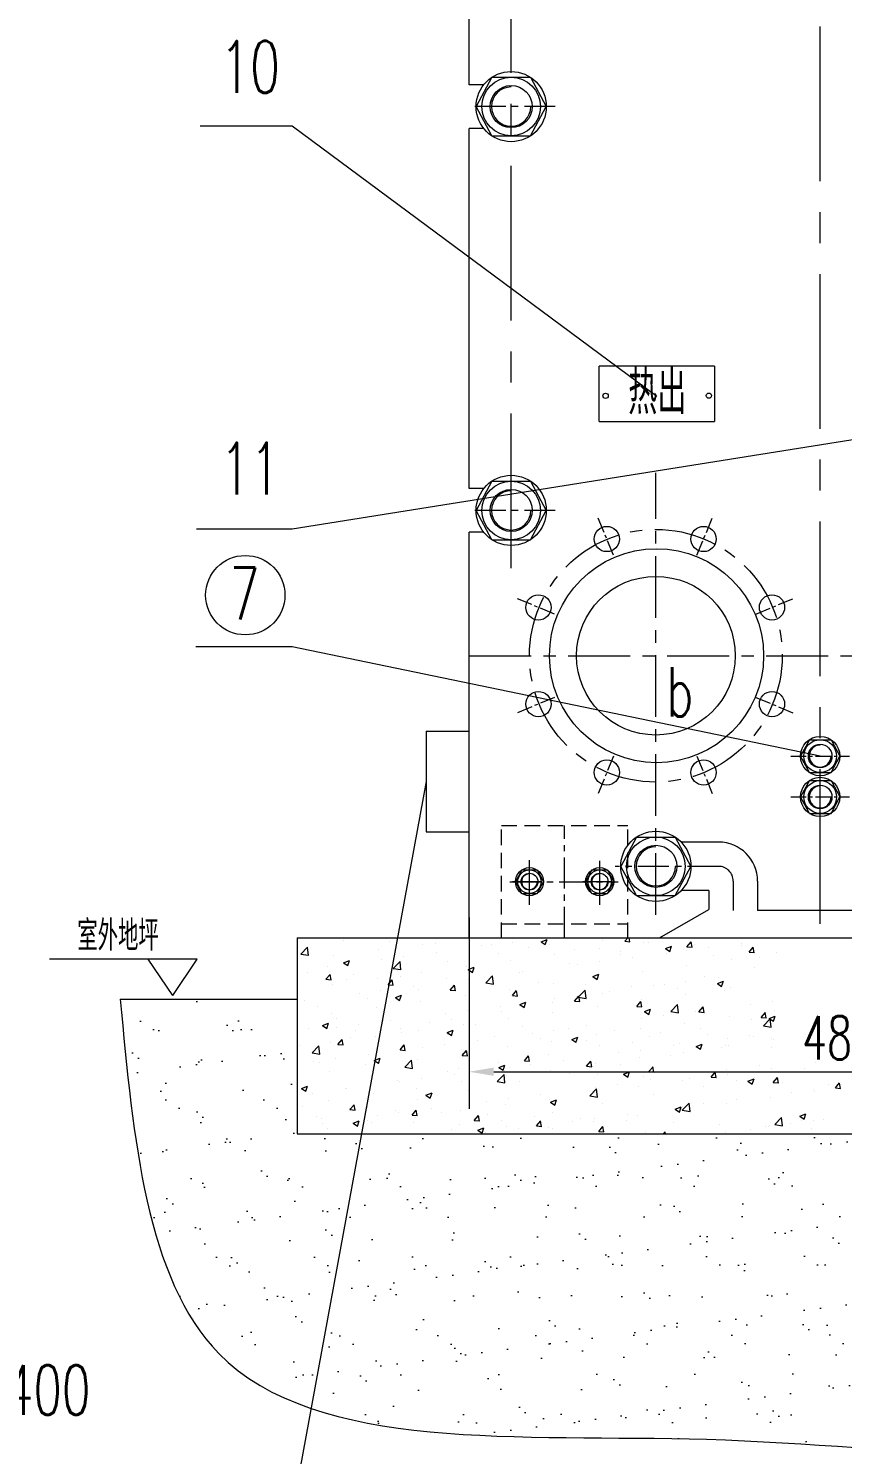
# Model space of a CAD drawing. Header units: millimetres. Extents: x -394 to 6212, y -2458 to 809.
# Drawn here: x 3484.4 to 3550.2, y -1760 to -1644.7 of the extents above; entities that cross this region are included whole.
import ezdxf

# ---------------------------------------------------------------- set-up
doc = ezdxf.new("R2010")
doc.units = ezdxf.units.MM
doc.header["$PDSIZE"] = -5
doc.linetypes.add('CENTERX2', pattern=[4, 2.5, -0.5, 0.5, -0.5])
doc.linetypes.add('HIDDEN', pattern=[0.375, 0.25, -0.125])
doc.layers.get('0').update_dxf_attribs({"lineweight": 18})
doc.layers.get('DEFPOINTS').update_dxf_attribs({"lineweight": 18})
for name, color, linetype, lineweight, true_color in [('1', 1, 'Continuous', 18, 0xff0000), ('2', 2, 'Continuous', 18, 0xffff00), ('3', 3, 'CENTERX2', 18, 0x00ff00), ('5', 6, 'HIDDEN', 18, 0xff00ff)]:
    doc.layers.add(name, color=color, linetype=linetype, lineweight=lineweight, true_color=true_color)
doc.styles.add('HZ', font='txt.shx', dxfattribs={"width": 0.67, "bigfont": 'hztxt.shx'})
doc.styles.get("Standard").update_dxf_attribs({"font": 'txt.shx', "bigfont": 'gbcbig.shx'})
doc.styles.add('STYLE1', font='txt.shx', dxfattribs={"width": 0.67, "bigfont": 'hztxt.shx'})
doc.dimstyles.new('ISO-25', dxfattribs={"dimtxt": 2.5, "dimasz": 2.5, "dimexe": 1.25, "dimexo": 0.625, "dimtad": 1, "dimtxsty": 'Standard', "dimcen": 2.5, "dimdle": 5, "dimadec": 0, "dimazin": 0, "dimtfac": 1, "dimtmove": 0, "dimatfit": 3, "dimfxl": 1, "dimlwd": -1, "dimlwe": -1, "dimarcsym": 0})

# ---------------------------------------------------------------- blocks, each defined once
blk = doc.blocks.new('*D368')
at = {"layer": '2', "color": 0}
for p, q in [((3520, -1716.58), (3520, -1732.04)), ((3576.7, -1716.58), (3576.7, -1732.04)), ((3522, -1729.04), (3574.7, -1729.04))]:
    blk.add_line(p, q, dxfattribs=at)
for points in [[(3522, -1728.7), (3522, -1729.37), (3520, -1729.04)], [(3574.7, -1728.7), (3574.7, -1729.37), (3576.7, -1729.04)]]:
    blk.add_solid(points, dxfattribs=at)
at = {"layer": 'DEFPOINTS', "color": 0}
for p in [(3520, -1716.52), (3576.7, -1716.52), (3576.7, -1729.04)]:
    blk.add_point(p, dxfattribs=at)
at = {"layer": '2', "color": 0, "insert": (3549.92, -1726.29), "char_height": 3.5, "attachment_point": 5, "style": 'HZ'}
blk.add_mtext('\\A1;480', dxfattribs=at)

msp = doc.modelspace()

# ---------------------------------------------------------------- hatches: boundary and pattern name
at = {"layer": '2'}
h = msp.add_hatch(dxfattribs=at)
h.set_pattern_fill('AR-SAND', color=256, scale=0.1, style=0)
h.set_pattern_definition([(37.5, (2525.191, -2369.4967), (-0.160003, 4.894132), [0, -3.8608, 0, -4.318, 0, -4.1275]), (7.5, (2525.191, -2369.497), (4.495233, 7.16825), [0, -2.0828, 0, -3.4798, 0, -1.3335]), (327.5, (2522.067, -2369.4967), (7.909924, 0.014372), [0, -1.27, 0, -4.572, 0, -5.969]), (317.5, (2522.067, -2369.497), (7.635565, 2.229293), [0, -0.635, 0, -2.9972, 0, -3.429])])
edge = h.paths.add_edge_path(flags=0)
edge.add_spline(control_points=[(3491.83738, -1723.18442), (3492.88507, -1734.49211), (3495.34372, -1761.02839), (3542.78317, -1756.54524), (3575.14637, -1763.24502), (3600.65643, -1746.11012), (3604.55728, -1732.09956), (3607.03945, -1723.18442)], knot_values=[0, 0, 0, 0, 30.119609414, 70.683107425, 115.86108301, 131.372832262, 158.512815981, 158.512815981, 158.512815981, 158.512815981], weights=[1, 1, 1, 1, 1, 1, 1, 1], degree=3, periodic=0)
edge.add_line((3607.03945, -1723.18442), (3590.58587, -1723.18442))
edge.add_line((3590.58587, -1723.18442), (3590.58587, -1734.05867))
edge.add_line((3590.58587, -1734.05867), (3506.11855, -1734.05867))
edge.add_line((3506.11855, -1734.05867), (3506.11855, -1723.18442))
edge.add_line((3506.11855, -1723.18442), (3491.83738, -1723.18442))

# ---------------------------------------------------------------- linework, layer by layer
at = {"color": 2, "linetype": 'Continuous', "ltscale": 0.25}
for centre, radius in [((3523.40421, -1651.05853), 1.5876), ((3523.40421, -1683.68388), 1.5876), ((3548.35221, -1703.53375), 0.88906), ((3548.35221, -1706.83806), 0.88906), ((3535.08452, -1712.44161), 1.5876), ((3524.87841, -1713.68305), 0.63504), ((3530.54841, -1713.68305), 0.63504)]:
    msp.add_arc(centre, radius, 90, 0, dxfattribs=at)
at = {"layer": '1', "ltscale": 200}
for p, q in [((3520.00221, -1649.30083), (3520.00221, -1621.83878)), ((3520.00221, -1649.30083), (3520.00221, -1647.26383)), ((3521.17986, -1649.30083), (3520.00221, -1649.30083)), ((3520.00221, -1663.50355), (3520.00221, -1652.81623)), ((3520.00221, -1663.50355), (3520.00221, -1652.81623)), ((3521.17986, -1652.81623), (3520.00221, -1652.81623)), ((3520.00221, -1681.92618), (3520.00221, -1656.9576)), ((3520.00221, -1681.92618), (3520.00221, -1667.01895)), ((3521.17986, -1681.92618), (3520.00221, -1681.92618)), ((3521.17986, -1685.44158), (3520.00221, -1685.44158)), ((3520.00221, -1699.79155), (3520.00221, -1685.44158)), ((3520.00221, -1701.54925), (3520.00221, -1685.44158)), ((3520.00221, -1718.21905), (3520.00221, -1700.2595)), ((3520.00221, -1703.19355), (3520.00221, -1701.54925)), ((3520.00221, -1703.19355), (3520.00221, -1701.54925)), ((3520.00221, -1718.21905), (3535.38277, -1718.21905)), ((3521.70321, -1718.21905), (3533.95041, -1718.21905))]:
    msp.add_line(p, q, dxfattribs=at)
at = {"layer": '1', "ltscale": 0.25}
for p, q in [((3521.84311, -1648.69205), (3520.56921, -1651.05853)), ((3521.84311, -1648.69205), (3524.96531, -1648.69205)), ((3524.96531, -1648.69205), (3526.23921, -1651.05853)), ((3521.84311, -1653.425), (3520.56921, -1651.05853)), ((3524.96531, -1653.425), (3526.23921, -1651.05853)), ((3521.84311, -1653.425), (3524.96531, -1653.425)), ((3539.81554, -1672.03434), (3530.5012, -1672.03434)), ((3530.5012, -1676.50104), (3530.5012, -1672.03434)), ((3539.81554, -1672.03434), (3539.81554, -1676.50104)), ((3530.5012, -1676.50104), (3539.81554, -1676.50104)), ((3521.84311, -1681.31741), (3520.56921, -1683.68388)), ((3521.84311, -1681.31741), (3524.96531, -1681.31741)), ((3524.96531, -1681.31741), (3526.23921, -1683.68388)), ((3521.84311, -1686.05036), (3520.56921, -1683.68388)), ((3524.96531, -1686.05036), (3526.23921, -1683.68388)), ((3521.84311, -1686.05036), (3524.96531, -1686.05036)), ((3547.478, -1702.20852), (3546.76461, -1703.53375)), ((3547.478, -1702.20852), (3549.22642, -1702.20852)), ((3549.22642, -1702.20852), (3549.93981, -1703.53375)), ((3547.478, -1704.85897), (3546.76461, -1703.53375)), ((3549.22642, -1704.85897), (3549.93981, -1703.53375)), ((3547.478, -1704.85897), (3549.22642, -1704.85897)), ((3547.478, -1705.51284), (3546.76461, -1706.83806)), ((3547.478, -1705.51284), (3549.22642, -1705.51284)), ((3549.22642, -1705.51284), (3549.93981, -1706.83806)), ((3547.478, -1708.16329), (3546.76461, -1706.83806)), ((3549.22642, -1708.16329), (3549.93981, -1706.83806)), ((3547.478, -1708.16329), (3549.22642, -1708.16329)), ((3533.52342, -1710.07513), (3532.24952, -1712.44161)), ((3533.52342, -1710.07513), (3536.64562, -1710.07513)), ((3536.64562, -1710.07513), (3537.91952, -1712.44161)), ((3540.14171, -1710.47823), (3537.1296, -1710.47823)), ((3524.25397, -1712.73646), (3523.74441, -1713.68305)), ((3524.25397, -1712.73646), (3525.50285, -1712.73646)), ((3525.50285, -1712.73646), (3526.01241, -1713.68305)), ((3529.92397, -1712.73646), (3529.41441, -1713.68305)), ((3529.92397, -1712.73646), (3531.17285, -1712.73646)), ((3531.17285, -1712.73646), (3531.68241, -1713.68305)), ((3533.52342, -1714.80808), (3532.24952, -1712.44161)), ((3536.64562, -1714.80808), (3537.91952, -1712.44161)), ((3524.25397, -1714.62964), (3523.74441, -1713.68305)), ((3525.50285, -1714.62964), (3526.01241, -1713.68305)), ((3529.92397, -1714.62964), (3529.41441, -1713.68305)), ((3531.17285, -1714.62964), (3531.68241, -1713.68305)), ((3543.29502, -1713.63153), (3543.29502, -1716.01139)), ((3524.25397, -1714.62964), (3525.50285, -1714.62964)), ((3529.92397, -1714.62964), (3531.17285, -1714.62964)), ((3533.52342, -1714.80808), (3536.64562, -1714.80808)), ((3539.36826, -1714.40499), (3537.1296, -1714.40499)), ((3539.36826, -1714.40499), (3539.36826, -1715.91803)), ((3535.38277, -1718.21905), (3539.36826, -1715.91803)), ((3553.4094, -1716.01139), (3543.29502, -1716.01139))]:
    msp.add_line(p, q, dxfattribs=at)
at = {"layer": '1'}
for p, q in [((3516.52871, -1701.53368), (3516.52871, -1709.64823)), ((3516.52871, -1701.53368), (3520.00221, -1701.53368)), ((3516.52871, -1709.64823), (3520.00221, -1709.64823))]:
    msp.add_line(p, q, dxfattribs=at)
at = {"layer": '1', "lineweight": 0}
for p, q in [((3506.11855, -1718.21905), (3506.11855, -1734.05867)), ((3506.11855, -1718.21905), (3590.58587, -1718.21905)), ((3491.83738, -1723.18442), (3506.11855, -1723.18442)), ((3506.11855, -1734.05867), (3590.58587, -1734.05867))]:
    msp.add_line(p, q, dxfattribs=at)
at = {"layer": '1', "ltscale": 0.25}
for centre, radius in [((3523.40421, -1651.05853), 2.835), ((3523.40421, -1651.05853), 2.36647), ((3523.40421, -1651.05853), 1.701), ((3531.02494, -1674.42477), 0.21336), ((3539.36614, -1674.41196), 0.21336), ((3523.40421, -1683.68388), 2.835), ((3523.40421, -1683.68388), 2.36647), ((3523.40421, -1683.68388), 1.701), ((3531.12624, -1685.99653), 1.0206), ((3538.93758, -1685.99653), 1.0206), ((3535.13691, -1695.42565), 8.6436), ((3525.6028, -1691.51998), 1.0206), ((3544.46102, -1691.51998), 1.0206), ((3525.6028, -1699.33132), 1.0206), ((3544.46102, -1699.33132), 1.0206), ((3548.35221, -1703.53375), 1.5876), ((3548.35221, -1703.53375), 1.32523), ((3548.35221, -1703.53375), 0.95256), ((3531.12624, -1704.85476), 1.0206), ((3538.93758, -1704.85476), 1.0206), ((3548.35221, -1706.83806), 1.5876), ((3548.35221, -1706.83806), 1.32523), ((3548.35221, -1706.83806), 0.95256), ((3535.08452, -1712.44161), 2.835), ((3535.08452, -1712.44161), 2.36647), ((3535.08452, -1712.44161), 1.701), ((3524.87841, -1713.68305), 1.134), ((3524.87841, -1713.68305), 0.94659), ((3524.87841, -1713.68305), 0.6804), ((3530.54841, -1713.68305), 1.134), ((3530.54841, -1713.68305), 0.94659), ((3530.54841, -1713.68305), 0.6804)]:
    msp.add_circle(centre, radius, dxfattribs=at)
at = {"layer": '1', "lineweight": 0}
msp.add_circle((3535.08441, -1695.42565), 6.41036, dxfattribs=at)
at = {"layer": '1', "ltscale": 200}
for centre in [(3548.35221, -1703.53375), (3548.35221, -1706.83806)]:
    msp.add_circle(centre, 0.95256, dxfattribs=at)
at = {"layer": '1', "ltscale": 0.25}
msp.add_arc((3540.14171, -1713.63153), 3.15331, 360, 90, dxfattribs=at)
at = {"layer": '1', "lineweight": 0}
msp.add_open_spline([(3491.83738, -1723.18442), (3492.88507, -1734.49211), (3495.34372, -1761.02839), (3542.78317, -1756.54524), (3575.14637, -1763.24502), (3600.65643, -1746.11012), (3604.55728, -1732.09956), (3607.03945, -1723.18442)], degree=3, knots=[0, 0, 0, 0, 1307.024754194, 3067.256611403, 5027.731318145, 5700.855593265, 6878.581043216, 6878.581043216, 6878.581043216, 6878.581043216], dxfattribs=at)
at = {"layer": '2', "ltscale": 0.5}
for p, q in [((3505.70482, -1652.63244), (3498.2872, -1652.63244)), ((3535.15522, -1674.49302), (3505.70482, -1652.63244)), ((3565.9051, -1675.61355), (3505.70482, -1685.20437)), ((3505.70482, -1685.20437), (3497.98732, -1685.20437)), ((3505.70482, -1694.71315), (3497.94239, -1694.71315)), ((3548.35221, -1703.53375), (3505.70482, -1694.71315)), ((3516.52871, -1705.59096), (3498.01403, -1806.63658))]:
    msp.add_line(p, q, dxfattribs=at)
at = {"layer": '2'}
for p, q in [((3506.41036, -1719.53478), (3506.95558, -1718.96654)), ((3507.03196, -1719.6332), (3506.95462, -1718.96841)), ((3509.82593, -1718.39701), (3509.82593, -1718.39701)), ((3513.56269, -1718.55489), (3513.56269, -1718.55489)), ((3516.20967, -1718.72874), (3516.20967, -1718.72874)), ((3517.29944, -1718.71278), (3517.29944, -1718.71278)), ((3521.0362, -1718.87066), (3521.0362, -1718.87066)), ((3521.78805, -1718.79298), (3521.78805, -1718.79298)), ((3523.54043, -1718.56228), (3523.54043, -1718.56228)), ((3525.81054, -1718.53021), (3526.30067, -1718.34207)), ((3525.81054, -1718.53021), (3526.15874, -1718.76507)), ((3526.15781, -1718.76754), (3526.29975, -1718.34453)), ((3526.46262, -1718.74557), (3526.46262, -1718.74557)), ((3527.03378, -1718.24616), (3527.03378, -1718.24616)), ((3530.77054, -1718.40404), (3530.77054, -1718.40404)), ((3532.57334, -1718.5007), (3532.80967, -1718.21905)), ((3532.57334, -1718.5007), (3532.99174, -1718.5373)), ((3532.99082, -1718.53978), (3532.93166, -1718.21905)), ((3534.11983, -1718.57545), (3534.11983, -1718.57545)), ((3534.50729, -1718.56192), (3534.50729, -1718.56192)), ((3535.87045, -1719.09083), (3536.36058, -1718.90268)), ((3536.21772, -1719.32816), (3536.35965, -1718.90516)), ((3536.30453, -1718.88107), (3536.30453, -1718.88107)), ((3537.59416, -1718.93996), (3537.93162, -1718.53779)), ((3537.59416, -1718.93996), (3538.01256, -1718.97657)), ((3538.01164, -1718.97905), (3537.93071, -1718.54027)), ((3538.24405, -1718.71981), (3538.24405, -1718.71981)), ((3541.98081, -1718.87769), (3541.98081, -1718.87769)), ((3541.99878, -1718.65063), (3541.99878, -1718.65063)), ((3542.61498, -1719.37923), (3542.95244, -1718.97705)), ((3498.0512, -1719.95331), (3486.11047, -1719.95331)), ((3496.07041, -1722.86699), (3494.08963, -1719.95331)), ((3496.07041, -1722.86699), (3498.0512, -1719.95331)), ((3506.41036, -1719.53478), (3507.03292, -1719.63133)), ((3509.07987, -1719.66975), (3509.07987, -1719.66975)), ((3509.86908, -1720.22732), (3510.35921, -1720.03917)), ((3510.21635, -1720.46463), (3510.35829, -1720.04162)), ((3512.67393, -1719.17687), (3512.67393, -1719.17687)), ((3512.9637, -1719.95473), (3512.9637, -1719.95473)), ((3513.88105, -1720.69341), (3514.42627, -1720.12517)), ((3514.50264, -1720.79184), (3514.42531, -1720.12705)), ((3514.71608, -1719.72402), (3514.71608, -1719.72402)), ((3517.3672, -1719.375), (3517.3672, -1719.375)), ((3522.38031, -1719.44631), (3522.38031, -1719.44631)), ((3523.35432, -1720.04129), (3523.35432, -1720.04129)), ((3524.77296, -1719.02855), (3524.77296, -1719.02855)), ((3526.89006, -1719.59316), (3526.89006, -1719.59316)), ((3528.50971, -1719.18643), (3528.50971, -1719.18643)), ((3530.52577, -1719.06833), (3530.52577, -1719.06833)), ((3532.22223, -1719.5818), (3532.22223, -1719.5818)), ((3532.24647, -1719.34431), (3532.24647, -1719.34431)), ((3533.17442, -1719.81238), (3533.17442, -1719.81238)), ((3535.87045, -1719.09083), (3536.21865, -1719.32569)), ((3535.98323, -1719.5022), (3535.98323, -1719.5022)), ((3537.59527, -1719.23037), (3537.59527, -1719.23037)), ((3539.34765, -1718.99966), (3539.34765, -1718.99966)), ((3539.71998, -1719.66008), (3539.71998, -1719.66008)), ((3541.20617, -1719.93274), (3541.20617, -1719.93274)), ((3542.61498, -1719.37923), (3543.03338, -1719.41583)), ((3543.03247, -1719.41832), (3542.95153, -1718.97954)), ((3543.45674, -1719.81797), (3543.45674, -1719.81797)), ((3544.80022, -1719.43987), (3544.80022, -1719.43987)), ((3506.95733, -1721.0149), (3506.95733, -1721.0149)), ((3508.44049, -1721.56972), (3508.77795, -1721.16754)), ((3508.54284, -1720.53675), (3508.54284, -1720.53675)), ((3508.85797, -1721.60878), (3508.77704, -1721.17)), ((3509.86908, -1720.22732), (3510.21728, -1720.46218)), ((3510.69409, -1721.17278), (3510.69409, -1721.17278)), ((3513.88105, -1720.69341), (3514.5036, -1720.78996)), ((3514.21571, -1720.84778), (3514.21571, -1720.84778)), ((3516.12455, -1721.059), (3516.12455, -1721.059)), ((3518.29801, -1720.14704), (3518.29801, -1720.14704)), ((3519.76026, -1720.53416), (3519.76026, -1720.53416)), ((3519.92899, -1720.78793), (3520.41912, -1720.59979)), ((3519.92899, -1720.78793), (3520.27718, -1721.02279)), ((3520.27626, -1721.02525), (3520.41819, -1720.60225)), ((3524.05762, -1720.98327), (3524.05762, -1720.98327)), ((3524.35007, -1720.97413), (3524.35007, -1720.97413)), ((3528.13992, -1720.28254), (3528.13992, -1720.28254)), ((3528.77092, -1720.39212), (3528.77092, -1720.39212)), ((3529.98889, -1721.34854), (3530.47902, -1721.1604)), ((3530.33616, -1721.58587), (3530.4781, -1721.16287)), ((3530.5233, -1720.16141), (3530.5233, -1720.16141)), ((3534.03471, -1720.90571), (3534.03471, -1720.90571)), ((3537.57046, -1720.45758), (3537.57046, -1720.45758)), ((3543.0602, -1720.63002), (3543.0602, -1720.63002)), ((3508.44049, -1721.56972), (3508.85889, -1721.60632)), ((3508.99475, -1722), (3508.99475, -1722)), ((3510.13341, -1721.54851), (3510.13341, -1721.54851)), ((3512.58881, -1721.50713), (3512.58881, -1721.50713)), ((3513.46131, -1722.00898), (3513.79878, -1721.60681)), ((3513.46131, -1722.00898), (3513.87971, -1722.04559)), ((3513.8788, -1722.04805), (3513.79786, -1721.60927)), ((3514.43085, -1721.33067), (3514.43085, -1721.33067)), ((3515.52571, -1722.13588), (3515.52571, -1722.13588)), ((3515.89301, -1722.38474), (3515.89301, -1722.38474)), ((3518.1676, -1721.48855), (3518.1676, -1721.48855)), ((3518.48213, -1722.44825), (3518.8196, -1722.04607)), ((3518.89962, -1722.48732), (3518.81868, -1722.04854)), ((3519.94656, -1721.55386), (3519.94656, -1721.55386)), ((3519.97532, -1721.68401), (3519.97532, -1721.68401)), ((3521.35173, -1721.85204), (3521.89695, -1721.28381)), ((3521.35173, -1721.85204), (3521.97429, -1721.94859)), ((3521.69894, -1721.32316), (3521.69894, -1721.32316)), ((3521.97333, -1721.95048), (3521.89599, -1721.28569)), ((3521.90436, -1721.64643), (3521.90436, -1721.64643)), ((3523.2692, -1722.37155), (3523.2692, -1722.37155)), ((3525.64112, -1721.80432), (3525.64112, -1721.80432)), ((3526.80495, -1721.92342), (3526.80495, -1721.92342)), ((3529.37787, -1721.9622), (3529.37787, -1721.9622)), ((3529.98889, -1721.34854), (3530.33709, -1721.58341)), ((3530.44065, -1721.39858), (3530.44065, -1721.39858)), ((3533.11463, -1722.12009), (3533.11463, -1722.12009)), ((3534.89559, -1722.03149), (3534.89559, -1722.03149)), ((3535.75379, -1721.99125), (3535.75379, -1721.99125)), ((3536.85139, -1722.27797), (3536.85139, -1722.27797)), ((3537.50617, -1721.76054), (3537.50617, -1721.76054)), ((3538.9779, -1721.33076), (3538.9779, -1721.33076)), ((3540.0488, -1721.90916), (3540.53893, -1721.72102)), ((3540.0488, -1721.90916), (3540.397, -1722.14402)), ((3540.15729, -1721.41152), (3540.15729, -1721.41152)), ((3540.39607, -1722.14649), (3540.538, -1721.72349)), ((3540.58814, -1722.43585), (3540.58814, -1722.43585)), ((3541.12105, -1722.263), (3541.12105, -1722.263)), ((3506.70136, -1723.29763), (3506.70136, -1723.29763)), ((3511.12221, -1722.71561), (3511.12221, -1722.71561)), ((3511.81071, -1723.08548), (3511.81071, -1723.08548)), ((3512.87459, -1722.48491), (3512.87459, -1722.48491)), ((3514.04743, -1723.04565), (3514.53756, -1722.85751)), ((3514.04743, -1723.04565), (3514.39563, -1723.28051)), ((3514.3947, -1723.28296), (3514.53663, -1722.85996)), ((3516.03943, -1723.38925), (3516.03943, -1723.38925)), ((3518.48213, -1722.44825), (3518.90053, -1722.48485)), ((3519.67514, -1722.86442), (3519.67514, -1722.86442)), ((3523.50295, -1722.88751), (3523.84042, -1722.48534)), ((3523.50295, -1722.88751), (3523.92136, -1722.92412)), ((3523.92044, -1722.92659), (3523.8395, -1722.48781)), ((3524.10734, -1723.60626), (3524.59747, -1723.41812)), ((3524.4546, -1723.84359), (3524.59654, -1723.42058)), ((3526.73099, -1723.43296), (3526.73099, -1723.43296)), ((3526.92943, -1723.153), (3526.92943, -1723.153)), ((3528.52378, -1723.32678), (3528.86124, -1722.9246)), ((3528.52378, -1723.32678), (3528.94218, -1723.36338)), ((3528.68181, -1722.92229), (3528.68181, -1722.92229)), ((3528.82242, -1723.01068), (3529.36764, -1722.44244)), ((3528.82242, -1723.01067), (3529.44498, -1723.10723)), ((3528.94126, -1723.36586), (3528.86032, -1722.92708)), ((3529.44402, -1723.10911), (3529.36668, -1722.44433)), ((3530.81329, -1722.73223), (3530.81329, -1722.73223)), ((3531.33294, -1722.57327), (3531.33294, -1722.57327)), ((3533.5446, -1723.76604), (3533.88206, -1723.36387)), ((3533.96208, -1723.80513), (3533.88114, -1723.36635)), ((3533.94959, -1723.23597), (3533.94959, -1723.23597)), ((3537.48534, -1722.78784), (3537.48534, -1722.78784)), ((3544.48904, -1723.35968), (3544.48904, -1723.35968)), ((3507.72841, -1723.78621), (3507.72841, -1723.78621)), ((3508.90963, -1724.33026), (3508.90963, -1724.33026)), ((3512.50369, -1723.83739), (3512.50369, -1723.83739)), ((3518.10508, -1724.31475), (3518.10508, -1724.31475)), ((3519.85746, -1724.08404), (3519.85746, -1724.08404)), ((3522.50858, -1723.73501), (3522.50858, -1723.73501)), ((3522.64869, -1724.1337), (3522.64869, -1724.1337)), ((3523.18408, -1724.7018), (3523.18408, -1724.7018)), ((3524.10734, -1723.60626), (3524.45553, -1723.84112)), ((3526.71983, -1724.25367), (3526.71983, -1724.25367)), ((3530.35554, -1723.72884), (3530.35554, -1723.72884)), ((3533.5446, -1723.76604), (3533.963, -1723.80265)), ((3534.16724, -1724.16688), (3534.65737, -1723.97873)), ((3534.16724, -1724.16688), (3534.51544, -1724.40174)), ((3534.51451, -1724.40421), (3534.65644, -1723.9812)), ((3535.66468, -1724.52143), (3535.66468, -1724.52143)), ((3536.29311, -1724.16931), (3536.83833, -1723.60107)), ((3536.29311, -1724.16931), (3536.91567, -1724.26586)), ((3536.9147, -1724.26775), (3536.83736, -1723.60296)), ((3538.3158, -1724.1724), (3538.3158, -1724.1724)), ((3538.56542, -1724.20531), (3538.90288, -1723.80313)), ((3538.56542, -1724.20531), (3538.98382, -1724.24191)), ((3538.9829, -1724.2444), (3538.90196, -1723.80562)), ((3541.03593, -1724.59326), (3541.03593, -1724.59326)), ((3542.73666, -1723.59038), (3542.73666, -1723.59038)), ((3543.58624, -1724.64457), (3543.9237, -1724.2424)), ((3543.58624, -1724.64457), (3544.00464, -1724.68118)), ((3544.00372, -1724.68366), (3543.92278, -1724.24489)), ((3544.22715, -1724.72749), (3544.71728, -1724.53935)), ((3544.22715, -1724.72749), (3544.57534, -1724.96235)), ((3544.57441, -1724.96483), (3544.71635, -1724.54183)), ((3544.62998, -1724.10038), (3544.62998, -1724.10038)), ((3507.07012, -1725.53214), (3507.07012, -1725.53214)), ((3508.16587, -1725.30337), (3508.656, -1725.11522)), ((3508.16587, -1725.30337), (3508.51407, -1725.53823)), ((3508.51314, -1725.54068), (3508.65507, -1725.11767)), ((3509.28072, -1725.47649), (3509.28072, -1725.47649)), ((3509.33095, -1724.74975), (3509.33095, -1724.74975)), ((3510.80688, -1725.69002), (3510.80688, -1725.69002)), ((3511.0331, -1725.24579), (3511.0331, -1725.24579)), ((3513.0677, -1724.90763), (3513.0677, -1724.90763)), ((3513.68423, -1724.89676), (3513.68423, -1724.89676)), ((3514.48408, -1725.53517), (3514.48408, -1725.53517)), ((3514.54364, -1725.84791), (3514.54364, -1725.84791)), ((3515.95432, -1725.71951), (3515.95432, -1725.71951)), ((3516.80446, -1725.06552), (3516.80446, -1725.06552)), ((3518.22578, -1725.86398), (3518.71591, -1725.67584)), ((3518.22578, -1725.86398), (3518.57398, -1726.09884)), ((3518.56638, -1724.83443), (3518.56638, -1724.83443)), ((3518.57305, -1726.1013), (3518.71498, -1725.6783)), ((3519.59002, -1725.19468), (3519.59002, -1725.19468)), ((3520.54122, -1725.2234), (3520.54122, -1725.2234)), ((3524.27797, -1725.38129), (3524.27797, -1725.38129)), ((3526.84033, -1725.68317), (3526.84033, -1725.68317)), ((3528.01473, -1725.53917), (3528.01473, -1725.53917)), ((3529.49145, -1725.33415), (3529.49145, -1725.33415)), ((3531.75149, -1725.69705), (3531.75149, -1725.69705)), ((3533.86447, -1725.56622), (3533.86447, -1725.56622)), ((3533.9123, -1724.75213), (3533.9123, -1724.75213)), ((3535.48824, -1725.85494), (3535.48824, -1725.85494)), ((3537.40022, -1725.11809), (3537.40022, -1725.11809)), ((3538.68889, -1725.50741), (3538.68889, -1725.50741)), ((3542.77119, -1724.80667), (3542.77119, -1724.80667)), ((3543.7638, -1725.32794), (3544.30902, -1724.75971)), ((3543.7638, -1725.32794), (3544.38635, -1725.42449)), ((3544.38539, -1725.42639), (3544.30805, -1724.7616)), ((3506.31947, -1726.93664), (3506.31947, -1726.93664)), ((3507.33841, -1727.51224), (3507.88363, -1726.944)), ((3507.96, -1727.61066), (3507.88267, -1726.94588)), ((3508.82451, -1726.66052), (3508.82451, -1726.66052)), ((3509.41175, -1726.83506), (3509.74921, -1726.43289)), ((3509.41175, -1726.83506), (3509.83015, -1726.87167)), ((3509.82923, -1726.87413), (3509.74829, -1726.43535)), ((3510.40178, -1726.2359), (3510.40178, -1726.2359)), ((3512.41857, -1726.16764), (3512.41857, -1726.16764)), ((3514.43257, -1727.27433), (3514.77003, -1726.87215)), ((3514.85005, -1727.3134), (3514.76911, -1726.87462)), ((3518.01597, -1726.84492), (3518.01597, -1726.84492)), ((3518.28039, -1726.00579), (3518.28039, -1726.00579)), ((3520.66709, -1726.4959), (3520.66709, -1726.4959)), ((3522.01715, -1726.16368), (3522.01715, -1726.16368)), ((3523.09896, -1727.03206), (3523.09896, -1727.03206)), ((3525.08795, -1725.91388), (3525.08795, -1725.91388)), ((3525.75391, -1726.32156), (3525.75391, -1726.32156)), ((3526.63471, -1726.58393), (3526.63471, -1726.58393)), ((3528.28569, -1726.4246), (3528.77582, -1726.23645)), ((3528.28569, -1726.42459), (3528.63388, -1726.65946)), ((3528.63295, -1726.66192), (3528.77488, -1726.23892)), ((3529.49067, -1726.47944), (3529.49067, -1726.47944)), ((3530.27042, -1726.0591), (3530.27042, -1726.0591)), ((3530.52428, -1726.90888), (3530.52428, -1726.90888)), ((3533.22742, -1726.63733), (3533.22742, -1726.63733)), ((3534.60658, -1726.20814), (3534.60658, -1726.20814)), ((3536.47432, -1726.93328), (3536.47432, -1726.93328)), ((3536.96418, -1726.79521), (3536.96418, -1726.79521)), ((3538.34559, -1726.98521), (3538.83572, -1726.79707)), ((3538.34559, -1726.98521), (3538.69379, -1727.22007)), ((3538.69286, -1727.22254), (3538.83479, -1726.79954)), ((3539.225, -1726.01282), (3539.225, -1726.01282)), ((3540.36619, -1727.04437), (3540.36619, -1727.04437)), ((3540.70094, -1726.9531), (3540.70094, -1726.9531)), ((3540.89517, -1726.35126), (3540.89517, -1726.35126)), ((3540.95081, -1726.92351), (3540.95081, -1726.92351)), ((3542.64755, -1726.12056), (3542.64755, -1726.12056)), ((3542.96176, -1726.17071), (3542.96176, -1726.17071)), ((3544.4485, -1726.34364), (3544.4485, -1726.34364)), ((3544.54487, -1726.43064), (3544.54487, -1726.43064)), ((3507.33841, -1727.51224), (3507.96097, -1727.60879)), ((3509.19162, -1728.00667), (3509.19162, -1728.00667)), ((3511.84274, -1727.65764), (3511.84274, -1727.65764)), ((3512.34422, -1728.1217), (3512.83435, -1727.93356)), ((3512.34422, -1728.1217), (3512.69242, -1728.35656)), ((3512.69149, -1728.35901), (3512.83342, -1727.93601)), ((3514.43257, -1727.27433), (3514.85097, -1727.31093)), ((3514.8091, -1728.67087), (3515.35432, -1728.10264)), ((3515.43069, -1728.7693), (3515.35335, -1728.10451)), ((3515.8692, -1728.04977), (3515.8692, -1728.04977)), ((3516.26359, -1727.07563), (3516.26359, -1727.07563)), ((3519.45339, -1727.71359), (3519.79086, -1727.31142)), ((3519.45339, -1727.71359), (3519.87179, -1727.7502)), ((3519.50491, -1727.52493), (3519.50491, -1727.52493)), ((3519.87087, -1727.75267), (3519.78993, -1727.31389)), ((3524.47421, -1728.15286), (3524.81168, -1727.75068)), ((3524.47421, -1728.15286), (3524.89262, -1728.18946)), ((3524.89169, -1728.19193), (3524.81075, -1727.75316)), ((3526.44198, -1727.60961), (3526.44198, -1727.60961)), ((3527.64996, -1728.09503), (3527.64996, -1728.09503)), ((3529.49503, -1728.59212), (3529.8325, -1728.18995)), ((3529.91251, -1728.6312), (3529.83158, -1728.19242)), ((3532.07081, -1727.51301), (3532.07081, -1727.51301)), ((3533.77935, -1727.89648), (3533.77935, -1727.89648)), ((3533.82319, -1727.28231), (3533.82319, -1727.28231)), ((3536.28389, -1727.74511), (3536.28389, -1727.74511)), ((3537.3151, -1727.44835), (3537.3151, -1727.44835)), ((3544.43769, -1727.11098), (3544.43769, -1727.11098)), ((3547.87804, -1727.9504), (3547.87804, -1727.9504)), ((3507.43924, -1728.23738), (3507.43924, -1728.23738)), ((3507.93828, -1728.30791), (3507.93828, -1728.30791)), ((3508.73939, -1728.99077), (3508.73939, -1728.99077)), ((3511.67504, -1728.4658), (3511.67504, -1728.4658)), ((3512.33345, -1728.4979), (3512.33345, -1728.4979)), ((3514.8091, -1728.67087), (3515.43166, -1728.76742)), ((3515.4118, -1728.62368), (3515.4118, -1728.62368)), ((3518.27737, -1729.01108), (3518.27737, -1729.01108)), ((3518.82561, -1729.25678), (3518.82561, -1729.25678)), ((3519.14855, -1728.78156), (3519.14855, -1728.78156)), ((3522.27979, -1729.82951), (3522.82501, -1729.26127)), ((3522.35967, -1728.31035), (3522.35967, -1728.31035)), ((3522.40413, -1728.68231), (3522.89426, -1728.49417)), ((3522.40413, -1728.68231), (3522.75233, -1728.91717)), ((3522.75139, -1728.91964), (3522.89333, -1728.49663)), ((3522.90138, -1729.92794), (3522.82404, -1729.26315)), ((3522.88531, -1728.93945), (3522.88531, -1728.93945)), ((3523.24646, -1728.67476), (3523.24646, -1728.67476)), ((3524.99884, -1728.44406), (3524.99884, -1728.44406)), ((3526.54959, -1728.91419), (3526.54959, -1728.91419)), ((3526.62207, -1729.09733), (3526.62207, -1729.09733)), ((3528.11928, -1729.14658), (3528.11928, -1729.14658)), ((3529.49503, -1728.59212), (3529.91344, -1728.62873)), ((3530.1853, -1728.38935), (3530.1853, -1728.38935)), ((3530.35883, -1729.25522), (3530.35883, -1729.25522)), ((3532.20159, -1728.44584), (3532.20159, -1728.44584)), ((3532.46403, -1729.24293), (3532.95416, -1729.05478)), ((3532.46404, -1729.24293), (3532.81223, -1729.47779)), ((3532.8113, -1729.48026), (3532.95323, -1729.05725)), ((3534.51586, -1729.03139), (3534.85332, -1728.62921)), ((3534.51586, -1729.03139), (3534.93426, -1729.06799)), ((3534.93333, -1729.07047), (3534.8524, -1728.63169)), ((3539.05368, -1729.11215), (3539.05368, -1729.11215)), ((3539.53668, -1729.47065), (3539.87414, -1729.06848)), ((3539.95415, -1729.50974), (3539.87322, -1729.07096)), ((3540.80606, -1728.88144), (3540.80606, -1728.88144)), ((3540.86569, -1729.25377), (3540.86569, -1729.25377)), ((3543.45719, -1728.53241), (3543.45719, -1728.53241)), ((3544.45975, -1728.7609), (3544.45975, -1728.7609)), ((3547.12186, -1728.79333), (3547.12186, -1728.79333)), ((3547.99549, -1728.31277), (3547.99549, -1728.31277)), ((3506.46267, -1730.37942), (3506.9528, -1730.19127)), ((3506.46267, -1730.37942), (3506.81086, -1730.61428)), ((3506.80993, -1730.61673), (3506.95186, -1730.19372)), ((3510.00125, -1730.41853), (3510.00125, -1730.41853)), ((3510.11276, -1730.41255), (3510.11276, -1730.41255)), ((3514.19507, -1729.71182), (3514.19507, -1729.71182)), ((3514.4221, -1729.83651), (3514.4221, -1729.83651)), ((3515.78408, -1730.38003), (3515.78408, -1730.38003)), ((3516.17448, -1729.6058), (3516.17448, -1729.6058)), ((3519.41979, -1729.85519), (3519.41979, -1729.85519)), ((3522.27979, -1729.8295), (3522.90235, -1729.92606)), ((3523.01384, -1729.36232), (3523.01384, -1729.36232)), ((3524.03698, -1729.84731), (3524.03698, -1729.84731)), ((3529.75048, -1730.98814), (3530.2957, -1730.4199)), ((3530.22933, -1730.27389), (3530.22933, -1730.27389)), ((3530.37206, -1731.08658), (3530.29473, -1730.42179)), ((3531.98171, -1730.04319), (3531.98171, -1730.04319)), ((3533.69424, -1730.22674), (3533.69424, -1730.22674)), ((3534.09558, -1729.4131), (3534.09558, -1729.4131)), ((3534.63283, -1729.69416), (3534.63283, -1729.69416)), ((3537.22998, -1729.77861), (3537.22998, -1729.77861)), ((3537.83234, -1729.57098), (3537.83234, -1729.57098)), ((3538.95726, -1730.1948), (3538.95726, -1730.1948)), ((3539.53668, -1729.47065), (3539.95508, -1729.50726)), ((3541.5691, -1729.72887), (3541.5691, -1729.72887)), ((3542.52394, -1729.80354), (3543.01407, -1729.6154)), ((3542.52394, -1729.80354), (3542.87214, -1730.0384)), ((3542.8712, -1730.04088), (3543.01314, -1729.61788)), ((3543.03956, -1729.49406), (3543.03956, -1729.49406)), ((3544.5575, -1729.90992), (3544.89496, -1729.50774)), ((3544.5575, -1729.90992), (3544.9759, -1729.94652)), ((3544.97498, -1729.94901), (3544.89404, -1729.51023)), ((3545.30585, -1729.88675), (3545.30585, -1729.88675)), ((3547.78893, -1730.48057), (3547.78893, -1730.48057)), ((3549.04261, -1730.04464), (3549.04261, -1730.04464)), ((3549.57832, -1730.34918), (3549.91578, -1729.94701)), ((3549.57832, -1730.34918), (3549.99672, -1730.38579)), ((3549.9958, -1730.38828), (3549.91486, -1729.9495)), ((3507.35013, -1730.76755), (3507.35013, -1730.76755)), ((3508.65428, -1731.32103), (3508.65428, -1731.32103)), ((3512.24833, -1730.82816), (3512.24833, -1730.82816)), ((3515.87237, -1731.24878), (3515.87237, -1731.24878)), ((3516.52257, -1730.94003), (3517.0127, -1730.75189)), ((3516.52257, -1730.94003), (3516.87077, -1731.17489)), ((3516.86983, -1731.17735), (3517.01177, -1730.75434)), ((3519.95468, -1730.54805), (3519.95468, -1730.54805)), ((3521.40497, -1731.43564), (3521.40497, -1731.43564)), ((3523.15735, -1731.20494), (3523.15735, -1731.20494)), ((3525.80848, -1730.85591), (3525.80848, -1730.85591)), ((3526.46447, -1731.24444), (3526.46447, -1731.24444)), ((3526.58248, -1731.50065), (3527.07261, -1731.3125)), ((3526.58248, -1731.50064), (3526.93067, -1731.73551)), ((3526.92974, -1731.73797), (3527.07167, -1731.31497)), ((3529.75048, -1730.98814), (3530.37303, -1731.08469)), ((3530.10018, -1730.71961), (3530.10018, -1730.71961)), ((3530.79265, -1731.59627), (3530.79265, -1731.59627)), ((3534.87495, -1730.89553), (3534.87495, -1730.89553)), ((3537.22116, -1732.14677), (3537.76638, -1731.57854)), ((3537.84275, -1732.24521), (3537.76541, -1731.58043)), ((3538.96457, -1731.64232), (3538.96457, -1731.64232)), ((3540.78057, -1731.58403), (3540.78057, -1731.58403)), ((3541.6157, -1731.2933), (3541.6157, -1731.2933)), ((3544.37463, -1731.09115), (3544.37463, -1731.09115)), ((3546.03655, -1730.71128), (3546.03655, -1730.71128)), ((3547.91037, -1730.64302), (3547.91037, -1730.64302)), ((3506.57514, -1731.88488), (3506.57514, -1731.88488)), ((3507.70777, -1732.65025), (3507.70777, -1732.65025)), ((3510.3119, -1732.04276), (3510.3119, -1732.04276)), ((3510.38301, -1732.10041), (3510.72047, -1731.69823)), ((3510.38301, -1732.10041), (3510.80141, -1732.13701)), ((3510.80048, -1732.13947), (3510.71955, -1731.70069)), ((3511.79007, -1731.94952), (3511.79007, -1731.94952)), ((3512.58062, -1732.59739), (3512.58062, -1732.59739)), ((3514.04865, -1732.20065), (3514.04865, -1732.20065)), ((3514.333, -1732.36669), (3514.333, -1732.36669)), ((3515.40383, -1732.53967), (3515.74129, -1732.1375)), ((3515.40383, -1732.53967), (3515.82223, -1732.57628)), ((3515.69896, -1732.71028), (3515.69896, -1732.71028)), ((3515.82131, -1732.57874), (3515.74037, -1732.13996)), ((3516.98412, -1732.01766), (3516.98412, -1732.01766)), ((3517.78541, -1732.35853), (3517.78541, -1732.35853)), ((3519.33467, -1732.18545), (3519.33467, -1732.18545)), ((3520.42465, -1732.97894), (3520.76212, -1732.57676)), ((3520.84213, -1733.01801), (3520.76119, -1732.57923)), ((3521.52217, -1732.51642), (3521.52217, -1732.51642)), ((3522.92872, -1731.69257), (3522.92872, -1731.69257)), ((3525.25893, -1732.6743), (3525.25893, -1732.6743)), ((3526.71035, -1732.297), (3526.71035, -1732.297)), ((3530.14022, -1732.80407), (3530.14022, -1732.80407)), ((3532.79134, -1732.45504), (3532.79134, -1732.45504)), ((3533.60912, -1732.55699), (3533.60912, -1732.55699)), ((3536.64238, -1732.06126), (3537.13251, -1731.87312)), ((3536.64239, -1732.06126), (3536.99058, -1732.29612)), ((3536.98964, -1732.29859), (3537.13158, -1731.87559)), ((3537.14486, -1732.10886), (3537.14486, -1732.10886)), ((3537.2122, -1731.87303), (3537.2122, -1731.87303)), ((3537.22116, -1732.14677), (3537.84372, -1732.24332)), ((3544.69185, -1733.30541), (3545.23707, -1732.73717)), ((3545.31344, -1733.40385), (3545.2361, -1732.73906)), ((3546.70229, -1732.62187), (3547.19242, -1732.43373)), ((3546.70229, -1732.62187), (3547.05049, -1732.85673)), ((3547.04955, -1732.85921), (3547.19148, -1732.43621)), ((3508.05108, -1732.82515), (3508.05108, -1732.82515)), ((3508.15977, -1733.17941), (3508.15977, -1733.17941)), ((3508.56916, -1733.65129), (3508.56916, -1733.65129)), ((3510.64102, -1733.19775), (3511.13115, -1733.00961)), ((3510.64102, -1733.19775), (3510.98921, -1733.43261)), ((3510.98828, -1733.43506), (3511.13021, -1733.01206)), ((3511.78783, -1732.98304), (3511.78783, -1732.98304)), ((3512.16321, -1733.15841), (3512.16321, -1733.15841)), ((3515.52459, -1733.14092), (3515.52459, -1733.14092)), ((3518.54574, -1733.69847), (3518.54574, -1733.69847)), ((3519.26135, -1733.29881), (3519.26135, -1733.29881)), ((3520.42465, -1732.97894), (3520.84305, -1733.01554)), ((3520.70092, -1733.75836), (3521.19105, -1733.57022)), ((3520.70092, -1733.75836), (3521.04912, -1733.99322)), ((3521.04818, -1733.99568), (3521.19012, -1733.57268)), ((3522.62804, -1732.99774), (3522.62804, -1732.99774)), ((3522.9981, -1733.45669), (3522.9981, -1733.45669)), ((3523.96699, -1733.61679), (3523.96699, -1733.61679)), ((3525.44547, -1733.4182), (3525.78294, -1733.01603)), ((3525.44547, -1733.4182), (3525.86387, -1733.45481)), ((3525.86295, -1733.45728), (3525.78201, -1733.0185)), ((3526.37935, -1733.5747), (3526.37935, -1733.5747)), ((3526.73486, -1733.61457), (3526.73486, -1733.61457)), ((3528.38784, -1733.03478), (3528.38784, -1733.03478)), ((3528.99568, -1732.83218), (3528.99568, -1732.83218)), ((3530.01506, -1733.04987), (3530.01506, -1733.04987)), ((3530.46629, -1733.85747), (3530.80376, -1733.45529)), ((3530.46629, -1733.85747), (3530.8847, -1733.89407)), ((3530.47162, -1733.77246), (3530.47162, -1733.77246)), ((3530.88377, -1733.89655), (3530.80283, -1733.45777)), ((3532.73244, -1732.99007), (3532.73244, -1732.99007)), ((3534.20837, -1733.93034), (3534.20837, -1733.93034)), ((3535.68687, -1734.05867), (3535.82458, -1733.89456)), ((3535.85347, -1734.05867), (3535.82365, -1733.89704)), ((3536.4692, -1733.14795), (3536.4692, -1733.14795)), ((3540.20595, -1733.30584), (3540.20595, -1733.30584)), ((3540.69545, -1733.91429), (3540.69545, -1733.91429)), ((3542.75055, -1733.67071), (3542.75055, -1733.67071)), ((3543.94271, -1733.46372), (3543.94271, -1733.46372)), ((3544.19506, -1733.47216), (3544.19506, -1733.47216)), ((3544.28951, -1733.42141), (3544.28951, -1733.42141)), ((3544.69185, -1733.3054), (3545.31441, -1733.40196)), ((3545.94744, -1733.24146), (3545.94744, -1733.24146)), ((3546.83285, -1732.96998), (3546.83285, -1732.96998)), ((3547.67947, -1733.6216), (3547.67947, -1733.6216)), ((3547.82525, -1732.97328), (3547.82525, -1732.97328)), ((3548.59857, -1732.89243), (3548.59857, -1732.89243)), ((3521.31586, -1733.96582), (3521.31586, -1733.96582)), ((3522.84361, -1734.02283), (3522.84361, -1734.02283)), ((3539.77421, -1734.05418), (3539.77421, -1734.05418))]:
    msp.add_line(p, q, dxfattribs=at)
at = {"layer": '2', "ltscale": 0.5}
msp.add_circle((3501.93406, -1690.53198), 3.20334, dxfattribs=at)
at = {"layer": '3', "ltscale": 5}
for p, q in [((3548.35221, -1717.08354), (3548.35221, -1565.4297)), ((3523.40421, -1688.34252), (3523.40421, -1612.22676))]:
    msp.add_line(p, q, dxfattribs=at)
at = {"layer": '3'}
for p, q in [((3526.96605, -1651.05853), (3520.11016, -1651.05853)), ((3526.96605, -1683.68388), (3520.11016, -1683.68388)), ((3527.71341, -1718.21905), (3527.71341, -1709.14705)), ((3530.54841, -1715.55072), (3530.54841, -1712.22056)), ((3540.14171, -1712.44161), (3531.79949, -1712.44161)), ((3523.28519, -1713.68305), (3532.04597, -1713.68305)), ((3541.33164, -1713.63153), (3541.33164, -1716.01139))]:
    msp.add_line(p, q, dxfattribs=at)
at = {"layer": '3', "ltscale": 2}
for p, q in [((3535.08441, -1716.37083), (3535.08441, -1680.63976)), ((3520.00221, -1695.42565), (3576.70221, -1695.42565))]:
    msp.add_line(p, q, dxfattribs=at)
at = {"layer": '3', "ltscale": 0.5}
for p, q in [((3531.6687, -1687.30613), (3530.36681, -1684.1631)), ((3538.39512, -1687.30613), (3539.69701, -1684.1631)), ((3526.91239, -1692.06244), (3523.76936, -1690.76055)), ((3543.15143, -1692.06244), (3546.29446, -1690.76055)), ((3526.91239, -1698.78886), (3523.76936, -1700.09075)), ((3543.15143, -1698.78886), (3546.29446, -1700.09075)), ((3531.6687, -1703.54516), (3530.36681, -1706.6882)), ((3538.39512, -1703.54516), (3539.69701, -1706.6882)), ((3545.97863, -1703.53375), (3550.72673, -1703.53375)), ((3545.97863, -1706.83806), (3550.72673, -1706.83806))]:
    msp.add_line(p, q, dxfattribs=at)
at = {"layer": '3', "ltscale": 200}
for p, q in [((3548.35221, -1715.82175), (3548.35221, -1705.75157)), ((3524.87841, -1715.2809), (3524.87841, -1711.95576)), ((3530.54841, -1715.23848), (3530.54841, -1711.99776)), ((3524.87841, -1715.55072), (3524.87841, -1712.22056))]:
    msp.add_line(p, q, dxfattribs=at)
at = {"layer": '3', "ltscale": 50}
for p, q in [((3525.88048, -1713.68305), (3523.51347, -1713.68305)), ((3531.55048, -1713.68305), (3529.18347, -1713.68305))]:
    msp.add_line(p, q, dxfattribs=at)
at = {"layer": '3', "ltscale": 2}
msp.add_circle((3535.08441, -1695.42565), 10.206, dxfattribs=at)
at = {"layer": '3'}
msp.add_arc((3540.14171, -1713.63153), 1.18993, 360, 90, dxfattribs=at)
at = {"layer": '5', "ltscale": 5}
for p, q in [((3522.61041, -1709.14705), (3532.81641, -1709.14705)), ((3522.61041, -1718.21905), (3522.61041, -1709.14705)), ((3532.81641, -1718.21905), (3532.81641, -1709.14705)), ((3522.61041, -1717.08505), (3532.81641, -1717.08505))]:
    msp.add_line(p, q, dxfattribs=at)

# ---------------------------------------------------------------- texts
at = {"layer": '2', "ltscale": 0.5, "char_height": 4.2, "attachment_point": 7}
for s, insert, width in [('\\T1;{\\W0.67;10}', (3499.91428, -1649.94906), 8.04), ('\\T1;{\\W0.67;11}', (3499.91428, -1682.41011), 8.04), ('\\T1;{\\W0.67;7}', (3500.6812, -1692.50346), 4.02)]:
    msp.add_mtext(s, dxfattribs=dict(at, insert=insert, width=width))
at = {"layer": '2', "attachment_point": 7}
for s, insert, char_height, width, style in [('\\T1;热出', (3532.85382, -1675.93077), 3.5, 7.035, 'HZ'), ('\\T1;b', (3535.94238, -1700.34843), 4, 8.7291429, 'HZ'), ('\\T1;室外地坪', (3488.37449, -1719.26512), 2.45, 9.849, 'STYLE1'), ('地脚螺栓/螺母/平垫 M20x400', (3444.34385, -1758.0813), 4, 48.6898571, 'HZ')]:
    msp.add_mtext(s, dxfattribs=dict(at, insert=insert, char_height=char_height, width=width, style=style))

# ---------------------------------------------------------------- dimensions: what is measured, and where the dimension line sits
at = {"layer": '2', "ltscale": 0.5}
dim = msp.add_linear_dim(base=(3576.70221, -1729.03671), p1=(3520.00221, -1716.51805), p2=(3576.70221, -1716.51805), text='480', dimstyle='ISO-25', override={"dimtxt": 3.5, "dimasz": 2, "dimexe": 3, "dimexo": 0.0625, "dimgap": 1, "dimzin": 0, "dimtxsty": 'HZ', "dimsah": 1, "dimdle": 4, "dimtofl": 0, "dimatfit": 0, "dimtolj": 1, "dimtzin": 0}, dxfattribs=at)
dim.commit()
dim.dimension.update_dxf_attribs({"geometry": '*D368', "text_midpoint": (3549.92136, -1729.03671), "dimtype": 160})

doc.saveas('drawing.dxf')
